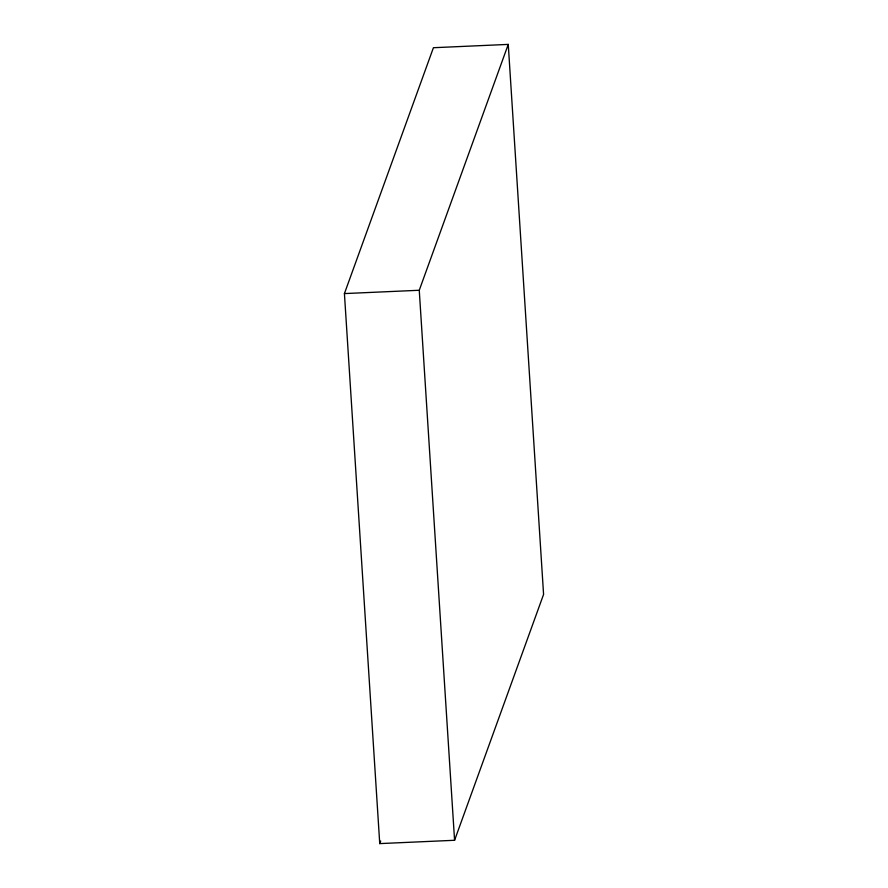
<?xml version="1.0" encoding="UTF-8"?>
<svg xmlns="http://www.w3.org/2000/svg" width="888" height="888" viewBox="0 0 888 888"><rect width="100%" height="100%" fill="white"/><g stroke="black" fill="none" stroke-linecap="round" stroke-linejoin="round"><path stroke-width="1.33" d="M344.422 293.584L433.422 47.719L508.258 44.4L543.578 594.416L454.578 840.281L379.742 843.6L344.422 293.584L419.258 290.265L508.258 44.4M379.742 843.6L380.686 841.003M419.258 290.265L454.578 840.281"/></g></svg>
